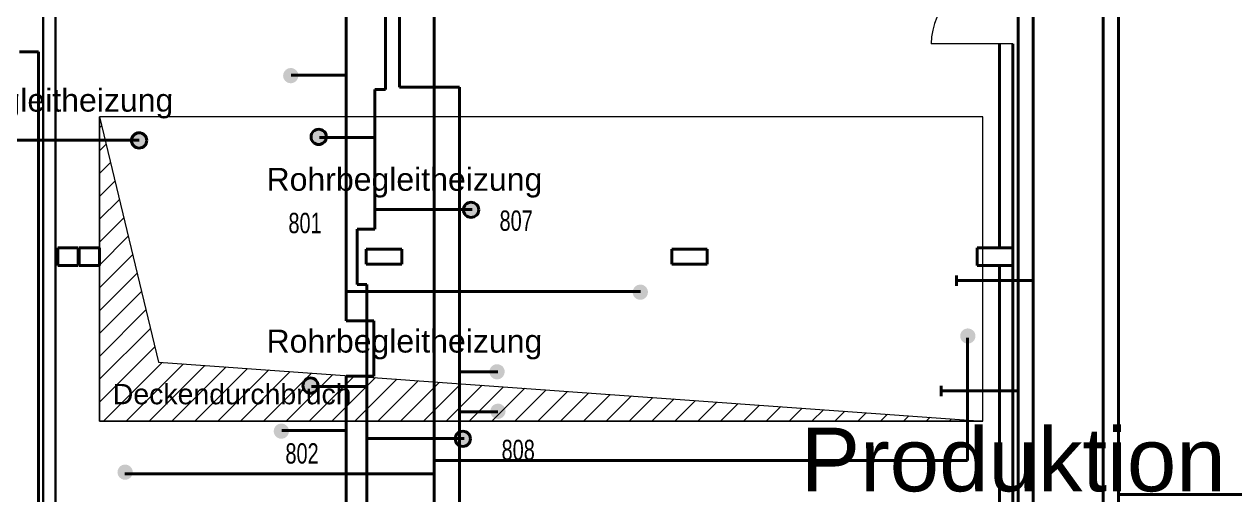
# Model space of a CAD drawing. Header units: millimetres. Extents: x 10546 to 220412, y -33380 to 110888.
# Drawn here: x 157944 to 181723, y 55099 to 64345 of the extents above; entities that cross this region are included whole.
import ezdxf

# ---------------------------------------------------------------- set-up
doc = ezdxf.new("R2010")
doc.units = ezdxf.units.MM
for name, color, linetype, lineweight in [('A03_Türen', 253, 'Continuous', 20), ('A0_Grundriß', 7, 'Continuous', 40), ('Heiz Wasser +35 Prozess R', 30, 'Continuous', 40), ('Heiz Wasser +45 Prozess V', 1, 'Continuous', 40), ('Heiz Wasser +50 -Heizkörper Rücklauff', 241, 'Continuous', 30), ('Heiz Wasser +60 -Heizkörper Vorlauf', 6, 'Continuous', 30)]:
    doc.layers.add(name, color=color, linetype=linetype, lineweight=lineweight)
doc.layers.add('A06_Text', color=7, linetype='Continuous')
doc.layers.add('A06_Text  -Belegung', color=253, linetype='Continuous')
doc.styles.get("Standard").update_dxf_attribs({"font": 'arial.ttf'})

msp = doc.modelspace()

# ---------------------------------------------------------------- hatches: boundary and pattern name
at = {"layer": 'Heiz Wasser +35 Prozess R'}
h = msp.add_hatch(color=256, dxfattribs=at)
h.dxf.hatch_style = 1
h.paths.add_polyline_path([(160051, 62061, 0.198912), (160095, 61955), (160307, 62167, 0.668179)])
h.paths.add_polyline_path([(160095, 61955, 0.668179), (160351, 62061, 0.198912), (160307, 62167)])
h = msp.add_hatch(color=256, dxfattribs=at)
h.dxf.hatch_style = 1
h.paths.add_polyline_path([(163578, 62130, 0.198912), (163622, 62024), (163834, 62236, 0.668179)])
h.paths.add_polyline_path([(163622, 62024, 0.668179), (163878, 62130, 0.198912), (163834, 62236)])
h = msp.add_hatch(color=256, dxfattribs=at)
h.dxf.hatch_style = 1
h.paths.add_polyline_path([(166571, 60698, 0.198912), (166615, 60592), (166827, 60804, 0.668179)])
h.paths.add_polyline_path([(166615, 60592, 0.668179), (166871, 60698, 0.198912), (166827, 60804)])
h = msp.add_hatch(color=256, dxfattribs=at)
h.dxf.hatch_style = 1
h.paths.add_polyline_path([(176329, 58218, 0.198912), (176373, 58112), (176585, 58324, 0.668179)])
h.paths.add_polyline_path([(176373, 58112, 0.668179), (176629, 58218, 0.198912), (176585, 58324)])
h = msp.add_hatch(color=256, dxfattribs=at)
h.dxf.hatch_style = 1
h.paths.add_polyline_path([(163417, 57244, 0.198912), (163461, 57138), (163673, 57350, 0.668179)])
h.paths.add_polyline_path([(163461, 57138, 0.668179), (163717, 57244, 0.198912), (163673, 57350)])
h = msp.add_hatch(color=256, dxfattribs=at)
h.dxf.hatch_style = 1
h.paths.add_polyline_path([(166410, 56198, 0.198912), (166454, 56092), (166666, 56304, 0.668179)])
h.paths.add_polyline_path([(166454, 56092, 0.668179), (166710, 56198, 0.198912), (166666, 56304)])
h = msp.add_hatch(color=256, dxfattribs=at)
h.dxf.hatch_style = 1
h.paths.add_polyline_path([(166410, 56198, 0.198912), (166454, 56092), (166666, 56304, 0.668179)])
h.paths.add_polyline_path([(166454, 56092, 0.668179), (166710, 56198, 0.198912), (166666, 56304)])
h = msp.add_hatch(color=256, dxfattribs=at)
h.dxf.hatch_style = 1
h.paths.add_polyline_path([(166410, 56198, 0.198912), (166454, 56092), (166666, 56304, 0.668179)])
h.paths.add_polyline_path([(166454, 56092, 0.668179), (166710, 56198, 0.198912), (166666, 56304)])
h = msp.add_hatch(color=256, dxfattribs=at)
h.dxf.hatch_style = 1
h.paths.add_polyline_path([(159776, 55543, 0.198912), (159820, 55437), (160032, 55649, 0.668179)])
h.paths.add_polyline_path([(159820, 55437, 0.668179), (160076, 55543, 0.198912), (160032, 55649)])
at = {"layer": 'Heiz Wasser +45 Prozess V'}
h = msp.add_hatch(color=256, dxfattribs=at)
h.dxf.hatch_style = 1
h.paths.add_polyline_path([(163029, 63334, 0.198912), (163073, 63228), (163286, 63440, 0.668179)])
h.paths.add_polyline_path([(163073, 63228, 0.668179), (163329, 63334, 0.198912), (163286, 63440)])
h = msp.add_hatch(color=256, dxfattribs=at)
h.dxf.hatch_style = 1
h.paths.add_polyline_path([(169896, 59080, 0.198912), (169940, 58973), (170152, 59186, 0.668179)])
h.paths.add_polyline_path([(169940, 58973, 0.668179), (170196, 59080, 0.198912), (170152, 59186)])
h = msp.add_hatch(color=256, dxfattribs=at)
h.dxf.hatch_style = 1
h.paths.add_polyline_path([(167082, 57516, 0.198912), (167126, 57410), (167338, 57622, 0.668179)])
h.paths.add_polyline_path([(167126, 57410, 0.668179), (167382, 57516, 0.198912), (167338, 57622)])
h = msp.add_hatch(color=256, dxfattribs=at)
h.dxf.hatch_style = 1
h.paths.add_polyline_path([(167099, 56740, 0.198912), (167143, 56633), (167355, 56846, 0.668179)])
h.paths.add_polyline_path([(167143, 56633, 0.668179), (167399, 56740, 0.198912), (167355, 56846)])
h = msp.add_hatch(color=256, dxfattribs=at)
h.dxf.hatch_style = 1
h.paths.add_polyline_path([(162845, 56349, 0.198912), (162889, 56243), (163101, 56455, 0.668179)])
h.paths.add_polyline_path([(162889, 56243, 0.668179), (163145, 56349, 0.198912), (163101, 56455)])

# ---------------------------------------------------------------- linework, layer by layer
at = {"layer": 'A03_Türen'}
msp.add_line((177362, 63957), (175762, 63957), dxfattribs=at)
msp.add_arc((177102, 63957), 1340, 90, 180, dxfattribs=at)
at = {"layer": 'A0_Grundriß'}
for p, q in [((157852, 63799), (158222, 63799)), ((158222, 29687), (158222, 63799)), ((177102, 63957), (177102, 59952)), ((177362, 63957), (177362, 55592)), ((159002, 59952), (158602, 59952)), ((158602, 59952), (158602, 59602)), ((159002, 59602), (159002, 59952)), ((159422, 59952), (159022, 59952)), ((159022, 59952), (159022, 59602)), ((159422, 59602), (159422, 59952)), ((165362, 59927), (164662, 59927)), ((164662, 59927), (164662, 59627)), ((165362, 59627), (165362, 59927)), ((171362, 59927), (170662, 59927)), ((170662, 59927), (170662, 59627)), ((171362, 59627), (171362, 59927)), ((177362, 59952), (176662, 59952)), ((176662, 59952), (176662, 59602)), ((177362, 59602), (177362, 59952)), ((158602, 59602), (159002, 59602)), ((159022, 59602), (159422, 59602)), ((164662, 59627), (165362, 59627)), ((170662, 59627), (171362, 59627)), ((176662, 59602), (177362, 59602)), ((177102, 59602), (177102, 55592)), ((177102, 55592), (177102, 50137)), ((177362, 55592), (177362, 45547))]:
    msp.add_line(p, q, dxfattribs=at)
at = {"layer": 'A0_Grundriß', "color": 253, "lineweight": 15}
for p, q in [((159422, 62527), (160582, 57707)), ((159422, 56547), (159422, 62527)), ((176772, 62527), (159422, 62527)), ((159422, 62527), (159422, 56547)), ((176772, 56547), (176772, 62527)), ((160582, 57707), (160582, 57707)), ((160582, 57707), (176772, 56547)), ((176772, 56547), (159422, 56547)), ((159422, 56547), (159422, 56547)), ((159422, 56547), (176772, 56547)), ((176772, 56547), (176772, 56547))]:
    msp.add_line(p, q, dxfattribs=at)
at = {"layer": 'A0_Grundriß', "color": 253, "linetype": 'Continuous', "lineweight": 15}
for p, q in [((159422, 62307), (159464, 62350)), ((159422, 61858), (159551, 61988)), ((159422, 61409), (159639, 61626)), ((159422, 60960), (159726, 61264)), ((159422, 60511), (159813, 60902)), ((159422, 60062), (159900, 60540)), ((159422, 59613), (159987, 60178)), ((159422, 59164), (160074, 59816)), ((159422, 58715), (160161, 59454)), ((159422, 58266), (160248, 59092)), ((159422, 57817), (160335, 58730)), ((159422, 57368), (160422, 58369)), ((159422, 56919), (160510, 58007)), ((159498, 56547), (160653, 57701)), ((159947, 56547), (161072, 57671)), ((160397, 56547), (161491, 57641)), ((160846, 56547), (161910, 57611)), ((161295, 56547), (162329, 57581)), ((161744, 56547), (162748, 57551)), ((162193, 56547), (163167, 57521)), ((162642, 56547), (163586, 57491)), ((163091, 56547), (164005, 57461)), ((163540, 56547), (164424, 57431)), ((163989, 56547), (164843, 57401)), ((164438, 56547), (165262, 57371)), ((164887, 56547), (165681, 57341)), ((165336, 56547), (166100, 57311)), ((165785, 56547), (166519, 57281)), ((166234, 56547), (166938, 57251)), ((166683, 56547), (167357, 57221)), ((167132, 56547), (167776, 57191)), ((167581, 56547), (168195, 57161)), ((168030, 56547), (168614, 57131)), ((168479, 56547), (169033, 57101)), ((168928, 56547), (169452, 57071)), ((169377, 56547), (169871, 57041)), ((169826, 56547), (170290, 57011)), ((170275, 56547), (170709, 56981)), ((170724, 56547), (171128, 56951)), ((171173, 56547), (171547, 56921)), ((171622, 56547), (171966, 56891)), ((172071, 56547), (172385, 56861)), ((172520, 56547), (172804, 56831)), ((172969, 56547), (173223, 56801)), ((173418, 56547), (173642, 56771)), ((173867, 56547), (174061, 56741)), ((174316, 56547), (174480, 56711)), ((174765, 56547), (174899, 56681)), ((175214, 56547), (175318, 56651)), ((175663, 56547), (175737, 56621)), ((176112, 56547), (176156, 56591)), ((176561, 56547), (176575, 56561))]:
    msp.add_line(p, q, dxfattribs=at)
at = {"layer": 'Heiz Wasser +35 Prozess R'}
for p, q in [((165994, 34983), (165994, 70033)), ((177466, 46541), (177466, 70033)), ((179137, 34426), (179137, 66427)), ((165039, 66275), (165039, 63064)), ((165039, 63064), (164832, 63064)), ((164832, 63064), (164832, 60320)), ((150368, 62065), (160202, 62065)), ((164832, 62116), (163746, 62116)), ((164832, 60706), (166745, 60706)), ((164832, 60320), (164481, 60320)), ((164481, 60320), (164481, 59229)), ((164481, 59229), (164671, 59229)), ((164671, 59229), (164671, 50365)), ((176471, 55774), (176471, 58185)), ((164671, 57229), (163585, 57229)), ((175958, 57039), (175958, 57239)), ((175958, 57139), (177466, 57139)), ((164671, 56206), (166585, 56206)), ((164671, 56206), (166585, 56206)), ((164671, 56206), (166585, 56206)), ((165994, 55774), (176471, 55774)), ((165994, 55511), (159918, 55511))]:
    msp.add_line(p, q, dxfattribs=at)
for centre in [(160201, 62061), (163728, 62130), (166721, 60698), (163567, 57244), (166560, 56198), (166560, 56198), (166560, 56198)]:
    msp.add_circle(centre, 150, dxfattribs=at)
at = {"layer": 'Heiz Wasser +45 Prozess V'}
for p, q in [((177766, 46841), (177766, 70183)), ((179437, 34726), (179437, 66727)), ((165317, 66012), (165317, 63107)), ((164270, 65600), (164270, 58520)), ((164270, 63346), (163190, 63346)), ((165317, 63107), (166493, 63107)), ((166493, 63107), (166493, 34573)), ((176258, 59206), (176258, 59406)), ((176258, 59306), (177766, 59306)), ((164270, 59093), (170047, 59093)), ((164270, 58520), (164810, 58520)), ((164810, 58520), (164810, 57430)), ((164810, 57430), (164270, 57430)), ((164270, 57430), (164270, 48617)), ((166493, 57512), (167248, 57512)), ((166493, 56730), (167248, 56730)), ((164270, 56360), (163002, 56360)), ((196353, 55106), (179437, 55106))]:
    msp.add_line(p, q, dxfattribs=at)
at = {"layer": 'Heiz Wasser +50 -Heizkörper Rücklauff'}
msp.add_line((158318, 29113), (158318, 70784), dxfattribs=at)
at = {"layer": 'Heiz Wasser +60 -Heizkörper Vorlauf'}
msp.add_line((158559, 29413), (158559, 70484), dxfattribs=at)

# ---------------------------------------------------------------- texts
at = {"layer": 'A06_Text', "lineweight": 25}
msp.add_text('Produktion', height=1250, dxfattribs=at).set_placement((173198, 55167))
at = {"layer": 'A06_Text  -Belegung', "width": 0.7}
for s, p in [('801', (163134, 60239)), ('807', (167281, 60285)), ('808', (167321, 55780)), ('802', (163075, 55712))]:
    msp.add_text(s, height=400, dxfattribs=at).set_placement(p)
at = {"layer": 'A0_Grundriß', "color": 253, "ltscale": 0.1}
msp.add_text('Deckendurchbruch', height=400, dxfattribs=at).set_placement((159684, 56877))
at = {"layer": 'Heiz Wasser +35 Prozess R'}
msp.add_text('Rohrbegleitheizung', height=450, dxfattribs=at).set_placement((155456, 62627))
at = {"layer": 'Heiz Wasser +45 Prozess V'}
for p in [(162704, 61072), (162704, 57893)]:
    msp.add_text('Rohrbegleitheizung', height=450, dxfattribs=at).set_placement(p)

doc.saveas('drawing.dxf')
